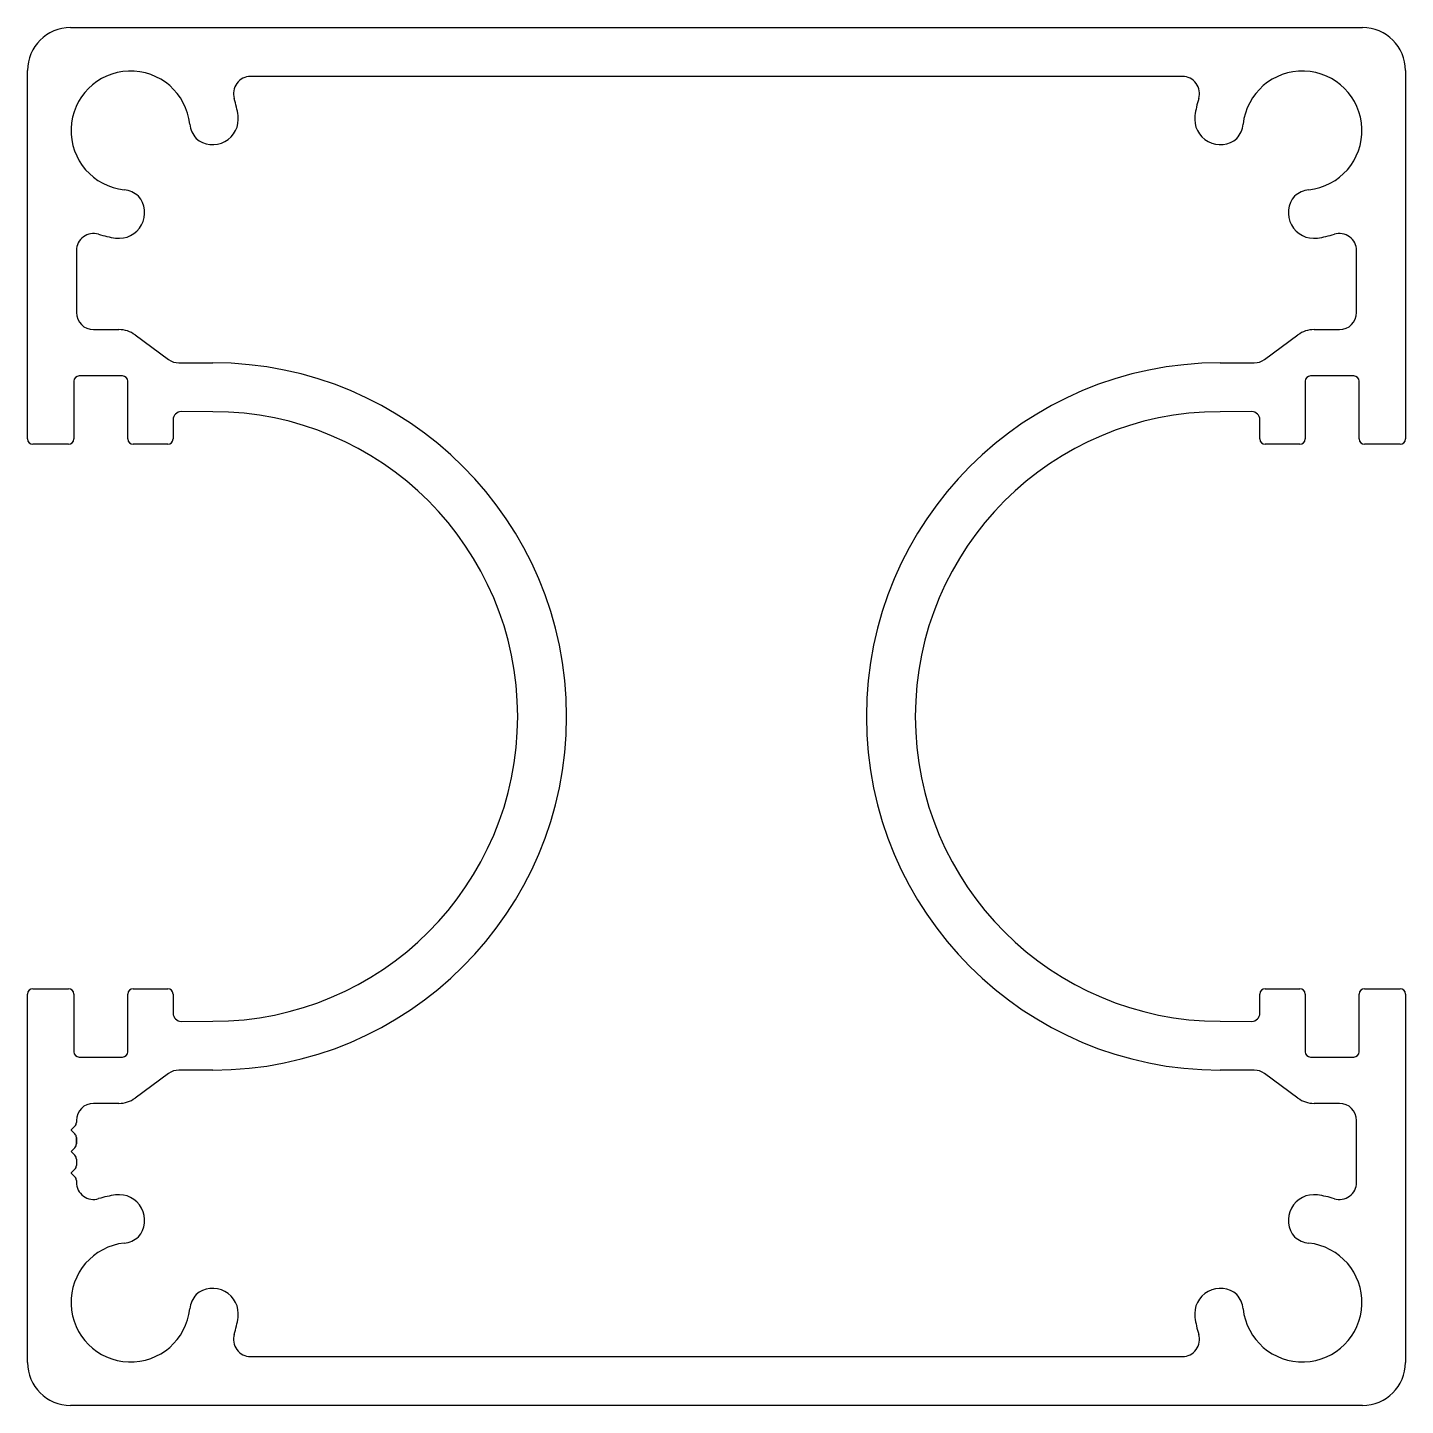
# Model space of a CAD drawing. Extents: x -30.4 to 33.9, y 1 to 65.3.
import ezdxf

# ---------------------------------------------------------------- set-up
doc = ezdxf.new("R2010")
doc.units = 0
doc.layers.add('1', color=4, linetype='CONTINUOUS')
doc.layers.add('5', color=6, linetype='CONTINUOUS')

msp = doc.modelspace()

# ---------------------------------------------------------------- linework, layer by layer
at = {"layer": '1', "color": 7}
for p, q in [((-28.353, 65.289), (31.937, 65.289)), ((-30.353, 46.094), (-30.353, 63.289)), ((33.937, 63.289), (33.937, 46.094)), ((-25.923, 49.034), (-27.943, 49.034)), ((31.527, 49.034), (29.507, 49.034)), ((-28.193, 48.784), (-28.193, 46.094)), ((-25.673, 46.094), (-25.673, 48.784)), ((29.257, 48.784), (29.257, 46.094)), ((31.777, 46.094), (31.777, 48.784)), ((-23.563, 46.988), (-23.563, 46.094)), ((-21.703, 47.364), (-23.182, 47.368)), ((26.766, 47.368), (25.287, 47.364)), ((27.147, 46.094), (27.147, 46.988)), ((-28.443, 45.844), (-30.103, 45.844)), ((-23.813, 45.844), (-25.423, 45.844)), ((29.007, 45.844), (27.397, 45.844)), ((33.687, 45.844), (32.027, 45.844)), ((-30.353, 2.999), (-30.353, 20.194)), ((-30.103, 20.444), (-28.443, 20.444)), ((-28.193, 20.194), (-28.193, 17.504)), ((-25.673, 17.504), (-25.673, 20.194)), ((-25.423, 20.444), (-23.813, 20.444)), ((-23.563, 20.194), (-23.563, 19.3)), ((27.147, 19.3), (27.147, 20.194)), ((27.397, 20.444), (29.007, 20.444)), ((29.257, 20.194), (29.257, 17.504)), ((31.777, 17.504), (31.777, 20.194)), ((32.027, 20.444), (33.687, 20.444)), ((33.937, 20.194), (33.937, 2.999)), ((-23.182, 18.92), (-21.703, 18.924)), ((25.287, 18.924), (26.766, 18.92)), ((-27.943, 17.254), (-25.923, 17.254)), ((29.507, 17.254), (31.527, 17.254)), ((31.937, 0.999), (-28.353, 0.999))]:
    msp.add_line(p, q, dxfattribs=at)
for centre, radius, start, end in [((-28.353, 63.289), 2, 90, 180), ((31.937, 63.289), 2, 0, 90), ((-27.943, 48.784), 0.25, 90, 180), ((-25.923, 48.784), 0.25, 0, 90), ((29.507, 48.784), 0.25, 90, 180), ((31.527, 48.784), 0.25, 0, 90), ((-23.183, 46.988), 0.38, 89.84598, 180), ((-21.703, 33.144), 14.22, 270, 90), ((25.287, 33.144), 14.22, 90, 270), ((26.767, 46.988), 0.38, 360, 90.15402), ((-30.103, 46.094), 0.25, 180, 270), ((-28.443, 46.094), 0.25, 270, 0), ((-25.423, 46.094), 0.25, 180, 270), ((-23.813, 46.094), 0.25, 270, 0), ((27.397, 46.094), 0.25, 180, 270), ((29.007, 46.094), 0.25, 270, 0), ((32.027, 46.094), 0.25, 180, 270), ((33.687, 46.094), 0.25, 270, 0), ((-30.103, 20.194), 0.25, 90, 180), ((-28.443, 20.194), 0.25, 0, 90), ((-25.423, 20.194), 0.25, 90, 180), ((-23.813, 20.194), 0.25, 0, 90), ((27.397, 20.194), 0.25, 90, 180), ((29.007, 20.194), 0.25, 0, 90), ((32.027, 20.194), 0.25, 90, 180), ((33.687, 20.194), 0.25, 0, 90), ((-23.183, 19.3), 0.38, 180, 270.15402), ((26.767, 19.3), 0.38, 269.84598, 360), ((-27.943, 17.504), 0.25, 180, 270), ((-25.923, 17.504), 0.25, 270, 0), ((29.507, 17.504), 0.25, 180, 270), ((31.527, 17.504), 0.25, 270, 0), ((-28.353, 2.999), 2, 180, 270), ((31.937, 2.999), 2, 270, 0)]:
    msp.add_arc(centre, radius, start, end, dxfattribs=at)
at = {"layer": '5', "color": 7, "linetype": 'CONTINUOUS'}
for p, q in [((23.528, 63.009), (-19.944, 63.009)), ((-28.073, 54.88), (-28.073, 51.994)), ((31.657, 51.994), (31.657, 54.88)), ((-27.273, 51.194), (-26.089, 51.194)), ((-25.337, 50.947), (-23.774, 49.799)), ((27.359, 49.799), (28.922, 50.947)), ((29.674, 51.194), (30.857, 51.194)), ((-23.3, 49.644), (-21.703, 49.644)), ((25.287, 49.644), (26.885, 49.644)), ((-23.774, 16.488), (-25.337, 15.34)), ((-21.703, 16.644), (-23.3, 16.644)), ((26.885, 16.644), (25.287, 16.644)), ((28.922, 15.34), (27.359, 16.488)), ((-26.089, 15.094), (-27.273, 15.094)), ((30.857, 15.094), (29.674, 15.094)), ((-28.073, 14.294), (-28.073, 14.2)), ((-28.073, 14.2), (-28.073, 14.2)), ((31.657, 11.407), (31.657, 14.294)), ((-28.146, 14.023), (-28.317, 13.852)), ((-28.317, 13.841), (-28.146, 13.67)), ((-28.146, 13.023), (-28.317, 12.852)), ((-28.073, 13.493), (-28.073, 13.2)), ((-28.073, 13.2), (-28.073, 13.493)), ((-28.073, 13.493), (-28.073, 13.2)), ((-28.073, 13.2), (-28.073, 13.493)), ((-28.073, 13.493), (-28.073, 13.2)), ((-28.317, 12.841), (-28.146, 12.67)), ((-28.073, 12.493), (-28.073, 12.2)), ((-28.146, 12.023), (-28.317, 11.852)), ((-28.317, 11.841), (-28.146, 11.67)), ((-28.073, 11.493), (-28.073, 11.411)), ((-19.944, 3.279), (23.528, 3.279))]:
    msp.add_line(p, q, dxfattribs=at)
for centre, radius, start, end in [((-25.543, 60.479), 2.78, 6.10861, 263.89139), ((-19.944, 62.209), 0.8, 90, 197.17084), ((23.528, 62.209), 0.8, 342.82916, 90), ((29.127, 60.479), 2.78, 276.10861, 173.89139), ((-25.543, 60.479), 5.06, 7.98231, 17.17084), ((29.127, 60.479), 5.06, 162.82916, 172.01769), ((-21.71, 61.016), 1.19, 228.91675, 7.98231), ((25.295, 61.016), 1.19, 172.01769, 311.08325), ((-21.595, 60.901), 1.19, 186.10861, 221.08325), ((25.18, 60.901), 1.19, 318.91675, 353.89139), ((-26.08, 56.646), 1.19, 262.01769, 41.08325), ((-25.965, 56.531), 1.19, 48.91675, 83.89139), ((29.665, 56.646), 1.19, 138.91675, 277.98231), ((29.55, 56.531), 1.19, 96.10861, 131.08325), ((-27.273, 54.88), 0.8, 73.15428, 179.99934), ((-25.543, 60.479), 5.06, 252.77798, 262.01769), ((29.127, 60.479), 5.06, 277.98231, 287.17084), ((30.857, 54.88), 0.8, 360, 107.17084), ((-27.273, 51.994), 0.8, 180, 270), ((30.857, 51.994), 0.8, 270, 0), ((-26.089, 49.924), 1.27, 53.6991, 90), ((29.674, 49.924), 1.27, 90, 126.3009), ((-23.3, 50.444), 0.8, 233.6991, 270), ((-21.703, 33.144), 16.5, 270, 90), ((25.287, 33.144), 16.5, 90, 270), ((26.885, 50.444), 0.8, 270, 306.3009), ((-23.3, 15.844), 0.8, 90, 126.3009), ((26.885, 15.844), 0.8, 53.6991, 90), ((-27.273, 14.294), 0.8, 90, 180), ((-26.089, 16.364), 1.27, 270, 306.3009), ((29.674, 16.364), 1.27, 233.6991, 270), ((30.857, 14.294), 0.8, 360, 90), ((-28.323, 14.2), 0.25, 315, 360), ((-28.311, 13.847), 0.008, 135, 225), ((-28.323, 13.493), 0.25, 0, 45), ((-28.323, 13.2), 0.25, 315, 0), ((-28.311, 12.847), 0.008, 135, 225), ((-28.323, 12.493), 0.25, 360, 45), ((-28.311, 11.847), 0.008, 135, 225), ((-28.323, 12.2), 0.25, 315, 360), ((-28.323, 11.493), 0.25, 0, 45), ((-27.273, 11.411), 0.8, 180, 287.22202), ((30.857, 11.407), 0.8, 252.82916, 0), ((-25.439, 5.239), 5.639, 98.21956, 106.44821), ((-26.08, 9.641), 1.19, 318.91675, 97.98231), ((29.665, 9.641), 1.19, 82.01769, 221.08325), ((29.127, 5.809), 5.06, 72.82916, 82.01769), ((-25.543, 5.809), 2.78, 96.10861, 353.89139), ((-25.965, 9.756), 1.19, 276.10861, 311.08325), ((29.127, 5.809), 2.78, 186.10861, 83.89139), ((29.55, 9.756), 1.19, 228.91675, 263.89139), ((-21.71, 5.271), 1.19, 352.01769, 131.08325), ((25.295, 5.271), 1.19, 48.91675, 187.98231), ((-21.595, 5.386), 1.19, 138.91675, 173.89139), ((25.18, 5.386), 1.19, 6.10861, 41.08325), ((-25.543, 5.809), 5.06, 342.82916, 352.01769), ((29.127, 5.809), 5.06, 187.98231, 197.17084), ((-19.944, 4.079), 0.8, 162.82916, 270), ((23.528, 4.079), 0.8, 270, 17.17084)]:
    msp.add_arc(centre, radius, start, end, dxfattribs=at)

doc.saveas('drawing.dxf')
